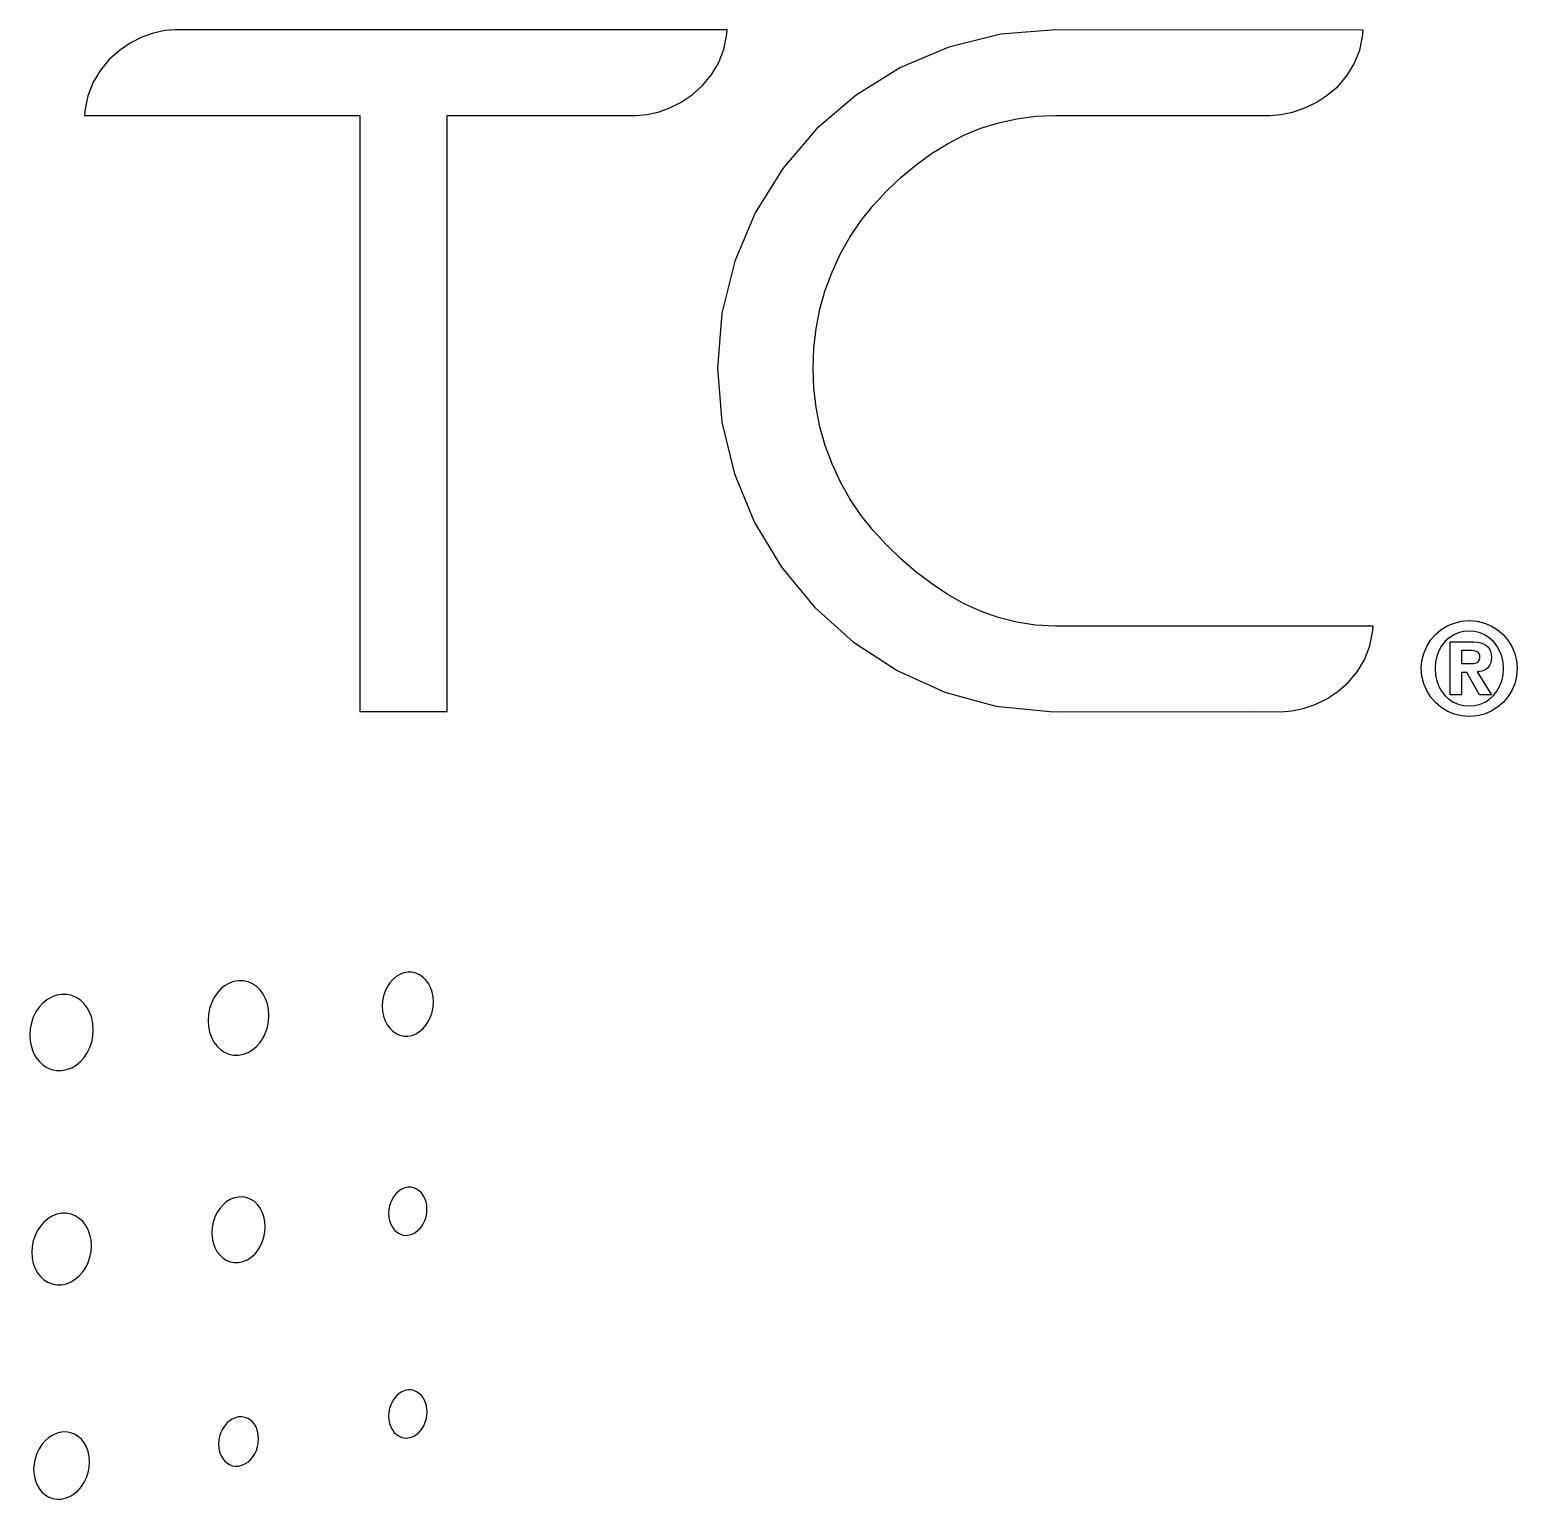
# Model space of a CAD drawing. Header units: inches. Extents: x 1.2 to 43.4, y 1.7 to 28.6.
# Drawn here: x 41.537 to 42.091, y 17.914 to 18.462 of the extents above; entities that cross this region are included whole.
import ezdxf

# ---------------------------------------------------------------- set-up
doc = ezdxf.new("R2010")
doc.units = ezdxf.units.IN
doc.header["$MEASUREMENT"] = 0
doc.layers.add('ARTWORK', color=2, linetype='Continuous')

msp = doc.modelspace()

# ---------------------------------------------------------------- linework, layer by layer
at = {"layer": 'ARTWORK'}
for points in [[(41.79645, 18.46176), (41.59096, 18.46176), (41.59096, 18.46176), (41.58697, 18.46145), (41.58275, 18.46051), (41.57844, 18.45896), (41.57417, 18.4568), (41.5701, 18.45405), (41.56634, 18.4507), (41.56304, 18.44677), (41.56033, 18.44226), (41.55835, 18.43719), (41.55724, 18.43155), (41.55707, 18.42987), (41.6596, 18.42987), (41.6596, 18.20777), (41.69211, 18.20777), (41.69211, 18.42987), (41.76257, 18.42987), (41.76257, 18.42987), (41.76656, 18.43018), (41.77078, 18.43112), (41.77509, 18.43267), (41.77935, 18.43482), (41.78342, 18.43758), (41.78717, 18.44093), (41.79047, 18.44486), (41.79318, 18.44936), (41.79516, 18.45444), (41.79627, 18.46008), (41.79645, 18.46176), (41.79645, 18.46176)], [(41.91863, 18.23967), (41.91863, 18.23967), (41.91129, 18.24003), (41.90422, 18.2411), (41.8974, 18.24283), (41.89083, 18.24517), (41.8845, 18.24808), (41.87838, 18.25153), (41.87247, 18.25546), (41.86675, 18.25983), (41.86121, 18.2646), (41.85584, 18.26974), (41.85584, 18.26974), (41.85077, 18.27521), (41.84619, 18.281), (41.84212, 18.28708), (41.83855, 18.29344), (41.8355, 18.30004), (41.83298, 18.30685), (41.831, 18.31386), (41.82957, 18.32103), (41.82871, 18.32834), (41.82842, 18.33576), (41.82842, 18.33576), (41.82871, 18.3432), (41.82957, 18.35052), (41.831, 18.3577), (41.83298, 18.36471), (41.8355, 18.37152), (41.83855, 18.37812), (41.84212, 18.38448), (41.84619, 18.39056), (41.85077, 18.39634), (41.85584, 18.40181), (41.85584, 18.40181), (41.86121, 18.40688), (41.86676, 18.41151), (41.87249, 18.41566), (41.87843, 18.41932), (41.88456, 18.42247), (41.89092, 18.42508), (41.89751, 18.42715), (41.90433, 18.42865), (41.91141, 18.42957), (41.91875, 18.42988), (41.99854, 18.42988), (41.99854, 18.42988), (42.00262, 18.43017), (42.00694, 18.43107), (42.01136, 18.43256), (42.01574, 18.43465), (42.01993, 18.43735), (42.0238, 18.44065), (42.02719, 18.44456), (42.02998, 18.44907), (42.03201, 18.4542), (42.03315, 18.45994), (42.03334, 18.46167), (41.91882, 18.46178), (41.91882, 18.46178), (41.89841, 18.46013), (41.87903, 18.45534), (41.86096, 18.44769), (41.84444, 18.43743), (41.82975, 18.42483), (41.81714, 18.41014), (41.80688, 18.39363), (41.79923, 18.37555), (41.79445, 18.35618), (41.79279, 18.33576), (41.79279, 18.33576), (41.79442, 18.31561), (41.79911, 18.29634), (41.80662, 18.27822), (41.81669, 18.26155), (41.82907, 18.24661), (41.84349, 18.23368), (41.85971, 18.22305), (41.87746, 18.21501), (41.8965, 18.20984), (41.91656, 18.20783), (41.91985, 18.20776), (41.9932, 18.20781), (42.00261, 18.20776), (42.00261, 18.20776), (42.00669, 18.20807), (42.01099, 18.20897), (42.01537, 18.21048), (42.0197, 18.21259), (42.02384, 18.2153), (42.02765, 18.21862), (42.03099, 18.22255), (42.03373, 18.22709), (42.03573, 18.23223), (42.03686, 18.23799), (42.03703, 18.23967), (41.91863, 18.23967), (41.91863, 18.23967)], [(42.07279, 18.2417), (42.07279, 18.2417), (42.07568, 18.24146), (42.07843, 18.24079), (42.081, 18.2397), (42.08334, 18.23825), (42.08542, 18.23646), (42.08721, 18.23438), (42.08867, 18.23204), (42.08975, 18.22947), (42.09043, 18.22672), (42.09066, 18.22382), (42.09066, 18.22382), (42.09043, 18.22093), (42.08975, 18.21819), (42.08867, 18.21563), (42.08721, 18.21329), (42.08542, 18.21121), (42.08334, 18.20943), (42.081, 18.20797), (42.07843, 18.20689), (42.07568, 18.20621), (42.07279, 18.20598), (42.07279, 18.20598), (42.0699, 18.20621), (42.06715, 18.20689), (42.06459, 18.20797), (42.06225, 18.20943), (42.06017, 18.21121), (42.05838, 18.21329), (42.05693, 18.21563), (42.05584, 18.21819), (42.05516, 18.22093), (42.05493, 18.22382), (42.05493, 18.22382), (42.05516, 18.22672), (42.05584, 18.22947), (42.05693, 18.23204), (42.05838, 18.23438), (42.06017, 18.23646), (42.06225, 18.23825), (42.06459, 18.2397), (42.06715, 18.24079), (42.0699, 18.24146), (42.07279, 18.2417), (42.07279, 18.2417)], [(42.07279, 18.20992), (42.07279, 18.20992), (42.07487, 18.21009), (42.07684, 18.21057), (42.07867, 18.21136), (42.08034, 18.21243), (42.08182, 18.21377), (42.08309, 18.21536), (42.08411, 18.21717), (42.08488, 18.2192), (42.08536, 18.22142), (42.08552, 18.22382), (42.08552, 18.22382), (42.08536, 18.22621), (42.08488, 18.22842), (42.08411, 18.23045), (42.08309, 18.23227), (42.08182, 18.23386), (42.08034, 18.2352), (42.07867, 18.23628), (42.07684, 18.23708), (42.07487, 18.23757), (42.07279, 18.23774), (42.07279, 18.23774), (42.07069, 18.23757), (42.06871, 18.23708), (42.06688, 18.23628), (42.06522, 18.2352), (42.06375, 18.23386), (42.06249, 18.23227), (42.06147, 18.23045), (42.06071, 18.22842), (42.06024, 18.22621), (42.06008, 18.22382), (42.06008, 18.22382), (42.06024, 18.22142), (42.06071, 18.2192), (42.06147, 18.21717), (42.06249, 18.21536), (42.06375, 18.21377), (42.06522, 18.21243), (42.06688, 18.21136), (42.06871, 18.21057), (42.07069, 18.21009), (42.07279, 18.20992)], [(42.06562, 18.23382), (42.07309, 18.23382), (42.07309, 18.23382), (42.07454, 18.23378), (42.07586, 18.23363), (42.07704, 18.23338), (42.07807, 18.23302), (42.07895, 18.23253), (42.07969, 18.23191), (42.08027, 18.23114), (42.08068, 18.23022), (42.08094, 18.22914), (42.08102, 18.22789), (42.08102, 18.22789), (42.08096, 18.22687), (42.08077, 18.22597), (42.08047, 18.22519), (42.08006, 18.22453), (42.07954, 18.22397), (42.07894, 18.22351), (42.07825, 18.22315), (42.07749, 18.22288), (42.07665, 18.22269), (42.07576, 18.22257), (42.08102, 18.21399), (42.07665, 18.21399), (42.07189, 18.22239), (42.06987, 18.22239), (42.06987, 18.21399), (42.06562, 18.21399), (42.06562, 18.23382)], [(42.07334, 18.22567), (42.07334, 18.22567), (42.07393, 18.22568), (42.07448, 18.22572), (42.07498, 18.2258), (42.07542, 18.22593), (42.07581, 18.22612), (42.07614, 18.22638), (42.07641, 18.22671), (42.0766, 18.22713), (42.07672, 18.22765), (42.07676, 18.22828), (42.07676, 18.22828), (42.0767, 18.22884), (42.07652, 18.22929), (42.07624, 18.22966), (42.07589, 18.22995), (42.07546, 18.23017), (42.07498, 18.23033), (42.07447, 18.23044), (42.07395, 18.2305), (42.07342, 18.23054), (42.0729, 18.23054), (42.06987, 18.23054), (42.06987, 18.22567), (42.07334, 18.22567)], [(41.67752, 18.11075), (41.67752, 18.11075), (41.67598, 18.11047), (41.67451, 18.1099), (41.67314, 18.10907), (41.67189, 18.108), (41.67077, 18.10672), (41.66982, 18.10525), (41.66904, 18.10362), (41.66846, 18.10186), (41.66809, 18.09999), (41.66797, 18.09804), (41.66797, 18.09804), (41.66809, 18.09611), (41.66846, 18.0943), (41.66904, 18.09264), (41.66982, 18.09114), (41.67077, 18.08983), (41.67189, 18.08873), (41.67314, 18.08787), (41.67451, 18.08726), (41.67598, 18.08694), (41.67752, 18.08691), (41.67752, 18.08691), (41.67907, 18.0872), (41.68053, 18.08777), (41.68189, 18.0886), (41.68314, 18.08968), (41.68425, 18.09096), (41.6852, 18.09243), (41.68598, 18.09405), (41.68655, 18.09581), (41.68691, 18.09767), (41.68704, 18.09961), (41.68704, 18.09961), (41.68691, 18.10153), (41.68655, 18.10333), (41.68598, 18.10499), (41.6852, 18.10649), (41.68425, 18.1078), (41.68314, 18.1089), (41.68189, 18.10977), (41.68053, 18.11038), (41.67907, 18.11071), (41.67752, 18.11075), (41.67752, 18.11075)], [(41.6145, 18.10753), (41.6145, 18.10753), (41.61265, 18.10721), (41.6109, 18.10655), (41.60927, 18.10558), (41.60778, 18.10434), (41.60646, 18.10285), (41.60533, 18.10114), (41.6044, 18.09924), (41.60371, 18.0972), (41.60328, 18.09502), (41.60313, 18.09275), (41.60313, 18.09275), (41.60328, 18.0905), (41.60371, 18.0884), (41.6044, 18.08646), (41.60533, 18.08471), (41.60646, 18.08319), (41.60778, 18.08191), (41.60927, 18.08091), (41.6109, 18.08021), (41.61265, 18.07983), (41.6145, 18.07981), (41.6145, 18.07981), (41.61633, 18.08015), (41.61806, 18.08082), (41.61968, 18.0818), (41.62116, 18.08305), (41.62248, 18.08455), (41.62361, 18.08626), (41.62453, 18.08815), (41.62521, 18.09019), (41.62564, 18.09235), (41.62579, 18.0946), (41.62579, 18.0946), (41.62564, 18.09683), (41.62521, 18.09892), (41.62453, 18.10085), (41.62361, 18.10259), (41.62248, 18.10411), (41.62116, 18.10539), (41.61968, 18.10639), (41.61806, 18.10711), (41.61633, 18.10749), (41.6145, 18.10753), (41.6145, 18.10753)], [(41.5486, 18.10247), (41.5486, 18.10247), (41.54667, 18.10213), (41.54484, 18.10145), (41.54313, 18.10045), (41.54158, 18.09918), (41.54019, 18.09765), (41.539, 18.0959), (41.53804, 18.09396), (41.53732, 18.09186), (41.53687, 18.08963), (41.53672, 18.08731), (41.53672, 18.08731), (41.53687, 18.08502), (41.53732, 18.08286), (41.53804, 18.08088), (41.539, 18.0791), (41.54019, 18.07754), (41.54158, 18.07624), (41.54313, 18.07522), (41.54484, 18.0745), (41.54667, 18.07412), (41.5486, 18.07411), (41.5486, 18.07411), (41.55052, 18.07445), (41.55234, 18.07514), (41.55403, 18.07614), (41.55557, 18.07742), (41.55694, 18.07896), (41.55812, 18.08071), (41.55907, 18.08264), (41.55978, 18.08473), (41.56023, 18.08694), (41.56038, 18.08924), (41.56038, 18.08924), (41.56023, 18.09153), (41.55978, 18.09367), (41.55907, 18.09564), (41.55812, 18.09742), (41.55694, 18.09898), (41.55557, 18.10028), (41.55403, 18.10131), (41.55234, 18.10204), (41.55052, 18.10243), (41.5486, 18.10247), (41.5486, 18.10247)], [(41.61451, 18.02697), (41.61451, 18.02697), (41.61289, 18.02664), (41.61136, 18.02602), (41.60992, 18.02512), (41.60861, 18.02399), (41.60745, 18.02265), (41.60644, 18.02112), (41.60563, 18.01944), (41.60502, 18.01762), (41.60464, 18.0157), (41.60451, 18.01371), (41.60451, 18.01371), (41.60464, 18.01174), (41.60502, 18.00991), (41.60563, 18.00822), (41.60644, 18.00671), (41.60745, 18.0054), (41.60861, 18.00431), (41.60992, 18.00346), (41.61136, 18.00288), (41.61289, 18.00259), (41.61451, 18.00261), (41.61451, 18.00261), (41.61612, 18.00295), (41.61765, 18.00358), (41.61907, 18.00447), (41.62037, 18.0056), (41.62153, 18.00695), (41.62252, 18.00848), (41.62333, 18.01016), (41.62393, 18.01197), (41.62431, 18.01389), (41.62444, 18.01588), (41.62444, 18.01588), (41.62431, 18.01783), (41.62393, 18.01966), (41.62333, 18.02134), (41.62252, 18.02285), (41.62153, 18.02416), (41.62037, 18.02525), (41.61907, 18.0261), (41.61765, 18.02669), (41.61612, 18.02699), (41.61451, 18.02697), (41.61451, 18.02697)], [(41.67752, 18.01272), (41.67752, 18.01272), (41.67868, 18.01296), (41.67977, 18.01342), (41.6808, 18.01408), (41.68173, 18.01491), (41.68256, 18.01589), (41.68327, 18.01701), (41.68385, 18.01825), (41.68429, 18.01958), (41.68456, 18.02098), (41.68465, 18.02244), (41.68465, 18.02244), (41.68456, 18.02388), (41.68429, 18.02522), (41.68385, 18.02646), (41.68327, 18.02757), (41.68256, 18.02853), (41.68173, 18.02933), (41.6808, 18.02996), (41.67977, 18.03039), (41.67868, 18.03061), (41.67752, 18.03061), (41.67752, 18.03061), (41.67636, 18.03036), (41.67526, 18.02991), (41.67423, 18.02925), (41.6733, 18.02842), (41.67246, 18.02744), (41.67175, 18.02632), (41.67117, 18.02508), (41.67074, 18.02375), (41.67046, 18.02235), (41.67037, 18.02088), (41.67037, 18.02088), (41.67046, 18.01944), (41.67074, 18.01809), (41.67117, 18.01685), (41.67175, 18.01574), (41.67246, 18.01478), (41.6733, 18.01397), (41.67423, 18.01335), (41.67526, 18.01292), (41.67636, 18.0127), (41.67752, 18.01272), (41.67752, 18.01272)], [(41.5486, 18.0209), (41.5486, 18.0209), (41.5468, 18.02053), (41.54508, 18.01984), (41.54348, 18.01887), (41.54202, 18.01763), (41.54072, 18.01616), (41.53961, 18.01449), (41.5387, 18.01265), (41.53802, 18.01066), (41.5376, 18.00857), (41.53745, 18.0064), (41.53745, 18.0064), (41.5376, 18.00425), (41.53802, 18.00224), (41.5387, 18.0004), (41.53961, 17.99876), (41.54072, 17.99733), (41.54202, 17.99614), (41.54348, 17.99522), (41.54508, 17.99459), (41.5468, 17.99427), (41.5486, 17.9943), (41.5486, 17.9943), (41.5504, 17.99468), (41.5521, 17.99537), (41.55369, 17.99636), (41.55514, 17.9976), (41.55643, 17.99907), (41.55754, 18.00073), (41.55844, 18.00257), (41.55911, 18.00455), (41.55953, 18.00663), (41.55967, 18.0088), (41.55967, 18.0088), (41.55953, 18.01094), (41.55911, 18.01294), (41.55844, 18.01477), (41.55754, 18.01641), (41.55643, 18.01784), (41.55514, 18.01903), (41.55369, 18.01995), (41.5521, 18.02059), (41.5504, 18.02091), (41.5486, 18.0209), (41.5486, 18.0209)], [(41.67752, 17.95509), (41.67752, 17.95509), (41.67637, 17.95485), (41.67527, 17.9544), (41.67425, 17.95375), (41.67331, 17.95292), (41.67247, 17.95193), (41.67176, 17.95081), (41.67117, 17.94957), (41.67074, 17.94824), (41.67047, 17.94683), (41.67037, 17.94537), (41.67037, 17.94537), (41.67047, 17.94393), (41.67074, 17.94258), (41.67117, 17.94134), (41.67176, 17.94023), (41.67247, 17.93927), (41.67331, 17.93847), (41.67425, 17.93784), (41.67527, 17.93741), (41.67637, 17.9372), (41.67752, 17.93721), (41.67752, 17.93721), (41.67868, 17.93745), (41.67978, 17.93791), (41.6808, 17.93857), (41.68174, 17.9394), (41.68257, 17.94038), (41.68329, 17.9415), (41.68387, 17.94274), (41.68431, 17.94407), (41.68458, 17.94547), (41.68468, 17.94693), (41.68468, 17.94693), (41.68458, 17.94837), (41.68431, 17.94972), (41.68387, 17.95095), (41.68329, 17.95206), (41.68257, 17.95302), (41.68174, 17.95382), (41.6808, 17.95445), (41.67978, 17.95488), (41.67868, 17.9551), (41.67752, 17.95509), (41.67752, 17.95509)], [(41.6145, 17.94504), (41.6145, 17.94504), (41.61328, 17.94476), (41.61213, 17.94426), (41.61106, 17.94356), (41.61008, 17.94269), (41.60921, 17.94165), (41.60846, 17.94049), (41.60785, 17.93921), (41.6074, 17.93783), (41.60712, 17.93639), (41.60702, 17.93489), (41.60702, 17.93489), (41.60712, 17.93342), (41.6074, 17.93204), (41.60785, 17.93079), (41.60846, 17.92968), (41.60921, 17.92871), (41.61008, 17.92792), (41.61106, 17.92731), (41.61213, 17.9269), (41.61328, 17.92671), (41.6145, 17.92675), (41.6145, 17.92675), (41.61571, 17.92704), (41.61686, 17.92755), (41.61793, 17.92825), (41.6189, 17.92913), (41.61977, 17.93016), (41.62051, 17.93132), (41.62111, 17.9326), (41.62156, 17.93398), (41.62184, 17.93542), (41.62194, 17.93692), (41.62194, 17.93692), (41.62184, 17.93839), (41.62156, 17.93975), (41.62111, 17.941), (41.62051, 17.94212), (41.61977, 17.94308), (41.6189, 17.94388), (41.61793, 17.94449), (41.61686, 17.9449), (41.61571, 17.94509), (41.6145, 17.94504), (41.6145, 17.94504)], [(41.5486, 17.93938), (41.5486, 17.93938), (41.54691, 17.93899), (41.54531, 17.93831), (41.54381, 17.93735), (41.54244, 17.93615), (41.54122, 17.93474), (41.54018, 17.93314), (41.53933, 17.93139), (41.53869, 17.92951), (41.5383, 17.92754), (41.53816, 17.92549), (41.53816, 17.92549), (41.5383, 17.92348), (41.53869, 17.92162), (41.53933, 17.91991), (41.54018, 17.9184), (41.54122, 17.91709), (41.54244, 17.91601), (41.54381, 17.91519), (41.54531, 17.91464), (41.54691, 17.91439), (41.5486, 17.91446), (41.5486, 17.91446), (41.55029, 17.91486), (41.55189, 17.91555), (41.55338, 17.9165), (41.55474, 17.9177), (41.55596, 17.91911), (41.557, 17.92071), (41.55784, 17.92245), (41.55848, 17.92432), (41.55887, 17.92629), (41.55901, 17.92833), (41.55901, 17.92833), (41.55887, 17.93033), (41.55848, 17.93219), (41.55784, 17.93389), (41.557, 17.93541), (41.55596, 17.93672), (41.55474, 17.93781), (41.55338, 17.93864), (41.55189, 17.93919), (41.55029, 17.93945), (41.5486, 17.93938), (41.5486, 17.93938)]]:
    msp.add_lwpolyline(points, dxfattribs=at)

doc.saveas('drawing.dxf')
